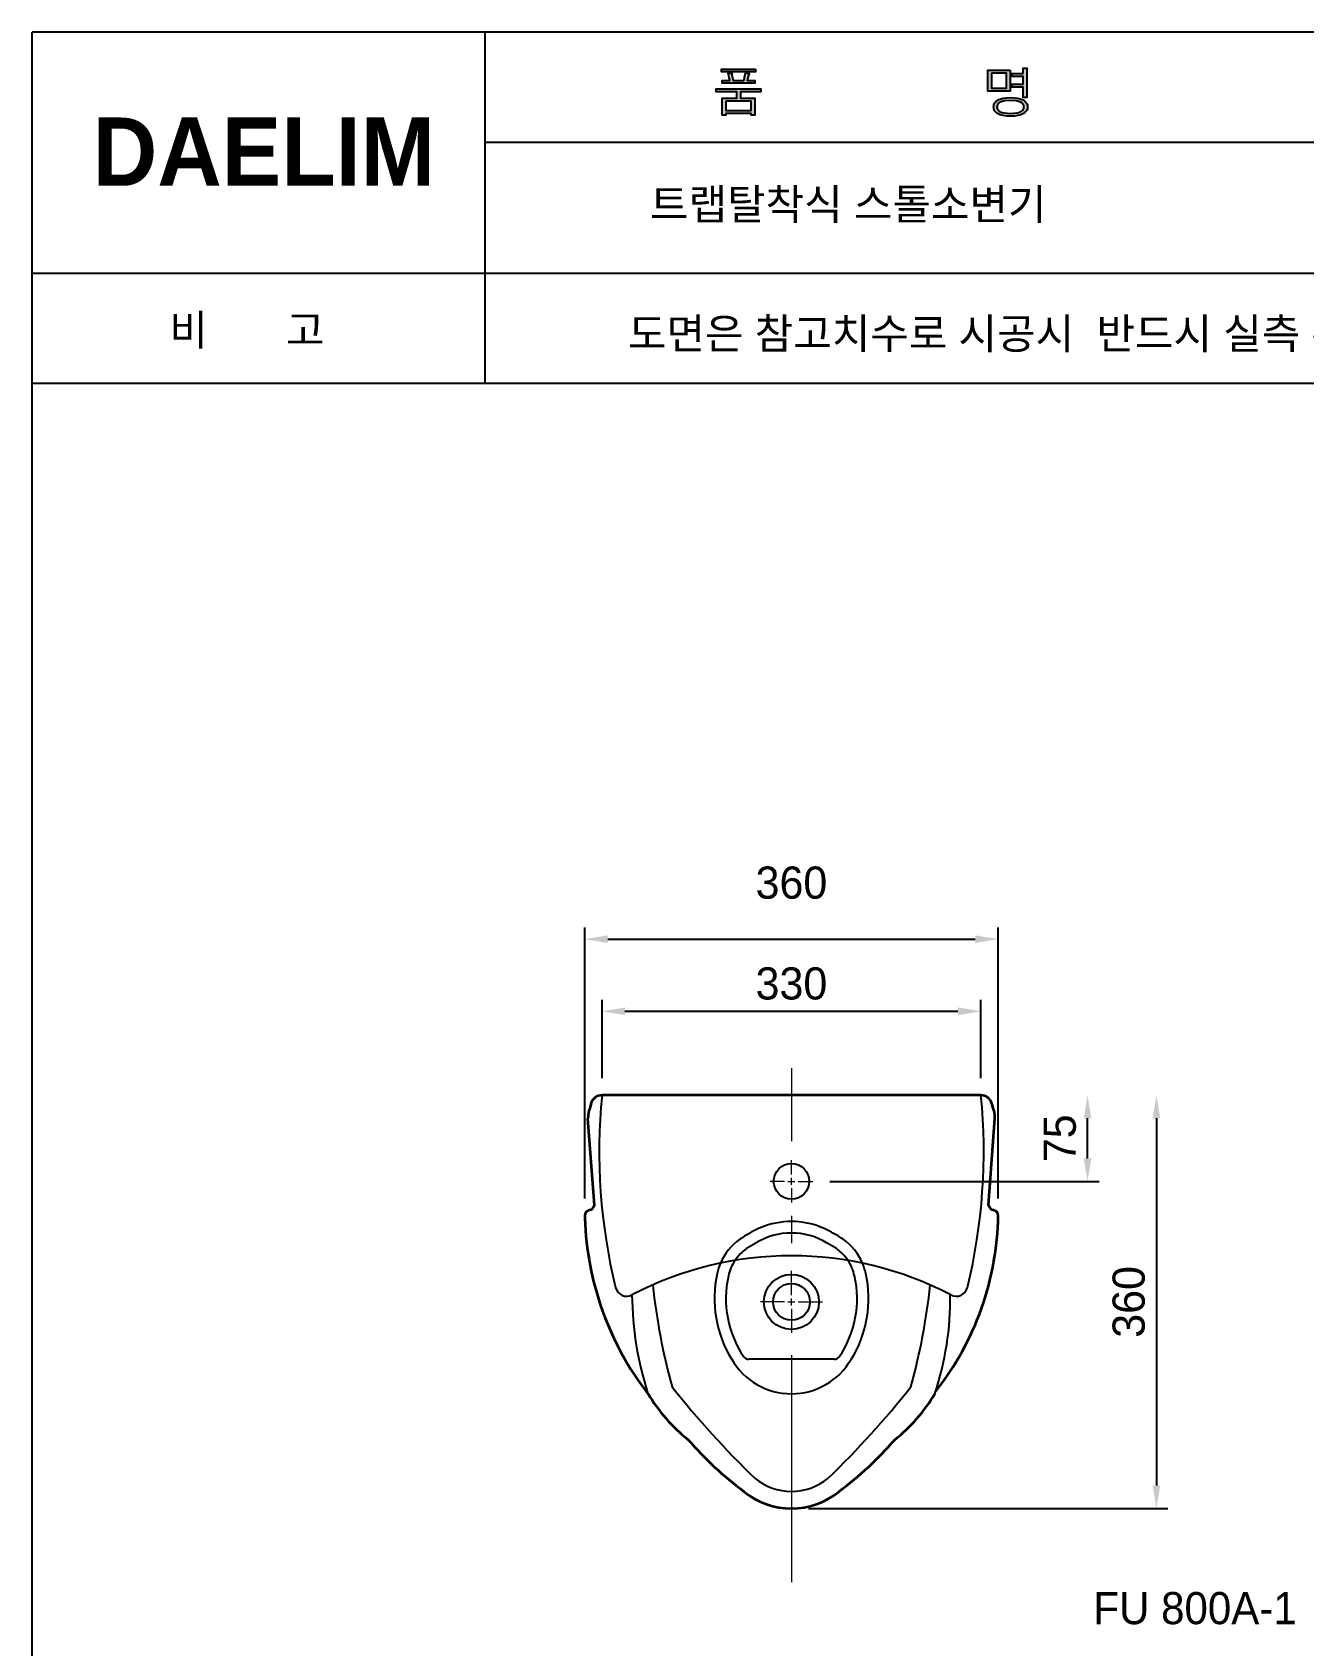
# Model space of a CAD drawing. Header units: millimetres. Extents: x 11000 to 13076, y 64 to 3232.
# Drawn here: x 11000 to 12108, y 1827 to 3232 of the extents above; entities that cross this region are included whole.
import ezdxf
from ezdxf.lldxf.tags import DXFTag

# ---------------------------------------------------------------- set-up
doc = ezdxf.new("R2010")
doc.units = ezdxf.units.MM
doc.header["$LTSCALE"] = 0.2
for name, color, linetype, lineweight in [('AM_6', 94, 'Continuous', 20), ('CEN', 1, 'CENTER', 5), ('DIM', 3, 'Continuous', 15), ('LINE', 7, 'Continuous', 25), ('OUTLINE', 11, 'Continuous', 35)]:
    doc.layers.add(name, color=color, linetype=linetype, lineweight=lineweight)
doc.layers.add('IN', color=7, linetype='HIDDEN')
doc.layers.add('YA', color=7, linetype='Continuous')
doc.styles.add('h', font='HBATANG.TTF', dxfattribs={"height": 28})
doc.styles.add('스타일1', font='txt.shx', dxfattribs={"bigfont": 'ghs.shx'})
tags = doc.linetypes.add('AM_ISO02W050x2', pattern=[3.75, 3, -0.75]).pattern_tags.tags
tags[6:7] = [DXFTag(74, 4), DXFTag(75, 0), DXFTag(340, '0'), DXFTag(46, 1.0), DXFTag(50, 0.0), DXFTag(44, 0.0), DXFTag(45, 0.0)]
tags[4:5] = [DXFTag(74, 4), DXFTag(75, 0), DXFTag(340, '0'), DXFTag(46, 1.0), DXFTag(50, 0.0), DXFTag(44, 0.0), DXFTag(45, 0.0)]
tags = doc.linetypes.add('CENTER', pattern=[50.8, 31.75, -6.35, 6.35, -6.35]).pattern_tags.tags
tags[10:11] = [DXFTag(74, 4), DXFTag(75, 0), DXFTag(340, '0'), DXFTag(46, 1.0), DXFTag(50, 0.0), DXFTag(44, 0.0), DXFTag(45, 0.0)]
tags[8:9] = [DXFTag(74, 4), DXFTag(75, 0), DXFTag(340, '0'), DXFTag(46, 1.0), DXFTag(50, 0.0), DXFTag(44, 0.0), DXFTag(45, 0.0)]
tags[6:7] = [DXFTag(74, 4), DXFTag(75, 0), DXFTag(340, '0'), DXFTag(46, 1.0), DXFTag(50, 0.0), DXFTag(44, 0.0), DXFTag(45, 0.0)]
tags[4:5] = [DXFTag(74, 4), DXFTag(75, 0), DXFTag(340, '0'), DXFTag(46, 1.0), DXFTag(50, 0.0), DXFTag(44, 0.0), DXFTag(45, 0.0)]
tags = doc.linetypes.add('HIDDEN', pattern=[9.525, 6.35, -3.175]).pattern_tags.tags
tags[6:7] = [DXFTag(74, 4), DXFTag(75, 0), DXFTag(340, '0'), DXFTag(46, 1.0), DXFTag(50, 0.0), DXFTag(44, 0.0), DXFTag(45, 0.0)]
tags[4:5] = [DXFTag(74, 4), DXFTag(75, 0), DXFTag(340, '0'), DXFTag(46, 1.0), DXFTag(50, 0.0), DXFTag(44, 0.0), DXFTag(45, 0.0)]
doc.dimstyles.new('SERIM', dxfattribs={"dimscale": 10, "dimtxt": 3, "dimasz": 2, "dimexe": 1, "dimexo": 1.5, "dimgap": 1, "dimtad": 1, "dimtoh": 1, "dimdec": 0, "dimdsep": 46, "dimtxsty": 'h', "dimcen": -0.3, "dimclrt": 2, "dimadec": 0, "dimazin": 0, "dimtfac": 1, "dimtdec": 0, "dimtmove": 1, "dimatfit": 3, "dimfxl": 0, "dimtolj": 1, "dimtzin": 0, "dimarcsym": 0})

# ---------------------------------------------------------------- blocks, each defined once
blk = doc.blocks.new('*D15')
at = {"layer": 'Defpoints', "color": 0}
for p in [(11826.4, 2379.5), (11496.4, 2306.4), (11826.4, 2306.4)]:
    blk.add_point(p, dxfattribs=at)
at = {"layer": 'DIM', "color": 0, "lineweight": -2}
for p, q in [((11496.4, 2321.4), (11496.4, 2389.5)), ((11826.4, 2321.4), (11826.4, 2389.5)), ((11516.4, 2379.5), (11806.4, 2379.5))]:
    blk.add_line(p, q, dxfattribs=at)
at = {"layer": 'DIM', "color": 0}
for points in [[(11516.4, 2382.9), (11516.4, 2376.2), (11496.4, 2379.5)], [(11806.4, 2382.9), (11806.4, 2376.2), (11826.4, 2379.5)]]:
    blk.add_solid(points, dxfattribs=at)
at = {"layer": 'DIM', "color": 0, "insert": (11661.4, 2403.6), "char_height": 28, "attachment_point": 5, "style": 'h'}
blk.add_mtext('\\A1;330', dxfattribs=at)
blk = doc.blocks.new('*D16')
at = {"layer": 'Defpoints', "color": 0}
for p in [(11826.4, 2306.4), (11919.3, 2306.4), (11679.9, 2231.4)]:
    blk.add_point(p, dxfattribs=at)
at = {"layer": 'DIM', "color": 0, "lineweight": -2}
for p, q in [((11919.3, 2251.4), (11919.3, 2286.4)), ((11694.9, 2231.4), (11929.3, 2231.4))]:
    blk.add_line(p, q, dxfattribs=at)
at = {"layer": 'DIM', "color": 0}
for points in [[(11916, 2286.4), (11922.6, 2286.4), (11919.3, 2306.4)], [(11916, 2251.4), (11922.6, 2251.4), (11919.3, 2231.4)]]:
    blk.add_solid(points, dxfattribs=at)
at = {"layer": 'DIM', "color": 0, "insert": (11895.3, 2268.9), "char_height": 28, "attachment_point": 5, "rotation": 90, "style": 'h'}
blk.add_mtext('\\A1;75', dxfattribs=at)
blk = doc.blocks.new('*D17')
at = {"layer": 'Defpoints', "color": 0}
for p in [(11826.4, 2306.4), (11661.4, 1946.4), (11979.3, 1946.4)]:
    blk.add_point(p, dxfattribs=at)
at = {"layer": 'DIM', "color": 0, "lineweight": -2}
for p, q in [((11979.3, 2286.4), (11979.3, 1966.4)), ((11676.4, 1946.4), (11989.3, 1946.4))]:
    blk.add_line(p, q, dxfattribs=at)
at = {"layer": 'DIM', "color": 0}
for points in [[(11976, 2286.4), (11982.6, 2286.4), (11979.3, 2306.4)], [(11976, 1966.4), (11982.6, 1966.4), (11979.3, 1946.4)]]:
    blk.add_solid(points, dxfattribs=at)
at = {"layer": 'DIM', "color": 0, "insert": (11955.3, 2126.4), "char_height": 28, "attachment_point": 5, "rotation": 90, "style": 'h'}
blk.add_mtext('\\A1;360', dxfattribs=at)
blk = doc.blocks.new('*D18')
at = {"layer": 'Defpoints', "color": 0}
for p in [(11841.5, 2442.4), (11481.4, 2201.5), (11841.5, 2201.4)]:
    blk.add_point(p, dxfattribs=at)
at = {"layer": 'DIM', "color": 0, "lineweight": -2}
for p, q in [((11481.4, 2216.5), (11481.4, 2452.4)), ((11841.5, 2216.4), (11841.5, 2452.4)), ((11501.4, 2442.4), (11821.5, 2442.4))]:
    blk.add_line(p, q, dxfattribs=at)
at = {"layer": 'DIM', "color": 0}
for points in [[(11501.4, 2445.7), (11501.4, 2439), (11481.4, 2442.4)], [(11821.5, 2445.7), (11821.5, 2439), (11841.5, 2442.4)]]:
    blk.add_solid(points, dxfattribs=at)
at = {"layer": 'DIM', "color": 0, "insert": (11661.4, 2491.4), "char_height": 28, "attachment_point": 5, "style": 'h'}
blk.add_mtext('\\A1;360', dxfattribs=at)

msp = doc.modelspace()

# ---------------------------------------------------------------- hatches: boundary and pattern name
at = {"linetype": 'AM_ISO02W050x2'}
h = msp.add_hatch(color=256, dxfattribs=at)
h.dxf.hatch_style = 1
h.paths.add_polyline_path([(11630.1, 3200.1), (11630.1, 3197.7), (11600.5, 3197.7), (11600.5, 3200.1)])
h = msp.add_hatch(color=256, dxfattribs=at)
h.dxf.hatch_style = 1
h.paths.add_polyline_path([(11609.8, 3196.4), (11609.8, 3196.4), (11609.8, 3196.3), (11609.8, 3196.3), (11609.8, 3196.3), (11609.9, 3196.3), (11609.9, 3196.2), (11609.9, 3196.2), (11609.8, 3196.2), (11609.8, 3196.1), (11609.8, 3196), (11609.7, 3195.9), (11609.6, 3195.5), (11609.5, 3195.4), (11609.5, 3195.2), (11609.5, 3195.1), (11609.5, 3195), (11610.7, 3190.3), (11619.9, 3190.3), (11621.4, 3196.8), (11623.8, 3196.4), (11624.5, 3196.2), (11624.7, 3196.2), (11624.8, 3196.1), (11624.8, 3196.1), (11624.8, 3196.1), (11624.8, 3196.1), (11624.8, 3196.1), (11624.8, 3196), (11624.8, 3196), (11624.8, 3196), (11624.8, 3196), (11624.8, 3195.9), (11624.8, 3195.9), (11624.7, 3195.8), (11624.6, 3195.6), (11624.3, 3195.3), (11624.2, 3195.1), (11624.1, 3195), (11624.1, 3194.8), (11624, 3194.7), (11622.8, 3190.3), (11629.4, 3190.3), (11629.4, 3187.9), (11601.2, 3187.9), (11601.2, 3190.3), (11607.7, 3190.3), (11606.3, 3196.5), (11608.5, 3196.5), (11609.3, 3196.5), (11609.6, 3196.4), (11609.7, 3196.4), (11609.8, 3196.4)])
h = msp.add_hatch(color=256, dxfattribs=at)
h.dxf.hatch_style = 1
h.paths.add_polyline_path([(11851.8, 3181), (11851.8, 3199.3), (11832.5, 3199.3), (11832.5, 3181)])
h.paths.add_polyline_path([(11835.6, 3183.6), (11835.6, 3196.7), (11848.7, 3196.7), (11848.7, 3183.6)], flags=16)
h = msp.add_hatch(color=256, dxfattribs=at)
h.dxf.hatch_style = 1
h.paths.add_polyline_path([(11853.3, 3184.4), (11863.2, 3184.4), (11863.2, 3175.4), (11866.3, 3175.4), (11866.3, 3199.7), (11866.3, 3200.1), (11866.5, 3200.4), (11866.6, 3200.6), (11866.6, 3200.7), (11866.6, 3200.8), (11866.6, 3200.8), (11866.6, 3200.8), (11866.6, 3200.8), (11866.6, 3200.9), (11866.6, 3200.9), (11866.6, 3200.9), (11866.6, 3200.9), (11866.6, 3200.9), (11866.6, 3200.9), (11866.6, 3200.9), (11866.5, 3200.9), (11866.5, 3201), (11866.4, 3201), (11866.3, 3201), (11866, 3201.1), (11865.6, 3201.1), (11863.2, 3201.1), (11863.2, 3196.2), (11853.3, 3196.2), (11853.3, 3193.6), (11863.2, 3193.6), (11863.2, 3187), (11853.3, 3187)])
h = msp.add_hatch(color=256, dxfattribs=at)
h.dxf.hatch_style = 1
h.paths.add_polyline_path([(11616.9, 3180.4), (11634.8, 3180.4), (11634.8, 3182.9), (11595.8, 3182.9), (11595.8, 3180.4), (11613.8, 3180.4), (11613.8, 3174.9), (11601.2, 3174.9), (11601.2, 3160.1), (11604.3, 3160.1), (11604.3, 3161.4), (11626.4, 3161.4), (11626.4, 3160.1), (11629.5, 3160.1), (11629.5, 3174.9), (11616.9, 3174.9)])
h.paths.add_polyline_path([(11626.4, 3172.3), (11626.4, 3164), (11604.3, 3164), (11604.3, 3172.3)], flags=16)
h = msp.add_hatch(color=256, dxfattribs=at)
h.dxf.hatch_style = 1
h.paths.add_polyline_path([(11848.9, 3175.2), (11845.8, 3174.8), (11843.3, 3174.1), (11842.1, 3173.6), (11841.1, 3173.1), (11840.3, 3172.5), (11839.5, 3171.9), (11838.9, 3171.2), (11838.4, 3170.5), (11838, 3169.7), (11837.7, 3168.9), (11837.6, 3168.1), (11837.5, 3167.1), (11837.6, 3166.3), (11837.7, 3165.4), (11838, 3164.6), (11838.4, 3163.9), (11838.9, 3163.2), (11839.5, 3162.5), (11840.3, 3161.9), (11841.1, 3161.4), (11842.1, 3160.8), (11843.3, 3160.4), (11845.8, 3159.6), (11848.9, 3159.2), (11852.3, 3159.1), (11855.7, 3159.2), (11858.7, 3159.6), (11861.3, 3160.4), (11862.4, 3160.8), (11863.4, 3161.4), (11864.3, 3161.9), (11865, 3162.5), (11865.7, 3163.2), (11866.2, 3163.9), (11866.6, 3164.6), (11866.9, 3165.4), (11867, 3166.3), (11867.1, 3167.1), (11867, 3168.1), (11866.9, 3168.9), (11866.6, 3169.7), (11866.2, 3170.5), (11865.7, 3171.2), (11865, 3171.9), (11864.3, 3172.5), (11863.4, 3173.1), (11862.4, 3173.6), (11861.3, 3174.1), (11858.7, 3174.8), (11855.7, 3175.2), (11852.3, 3175.4)])
h.paths.add_polyline_path([(11861, 3171.4), (11861.7, 3171), (11862.2, 3170.6), (11862.7, 3170.1), (11863.2, 3169.6), (11863.5, 3169.1), (11863.7, 3168.5), (11863.8, 3167.8), (11863.9, 3167.1), (11863.8, 3166.5), (11863.7, 3165.9), (11863.5, 3165.3), (11863.2, 3164.8), (11862.7, 3164.3), (11862.2, 3163.8), (11861.7, 3163.4), (11861, 3163), (11859.3, 3162.4), (11857.3, 3162), (11852.2, 3161.6), (11847, 3162), (11844.9, 3162.4), (11843.3, 3163), (11842.6, 3163.4), (11842.1, 3163.8), (11841.6, 3164.3), (11841.2, 3164.8), (11840.8, 3165.3), (11840.6, 3165.9), (11840.5, 3166.5), (11840.4, 3167.1), (11840.5, 3167.8), (11840.6, 3168.5), (11840.8, 3169.1), (11841.2, 3169.6), (11841.6, 3170.1), (11842.1, 3170.6), (11842.6, 3171), (11843.3, 3171.4), (11845, 3172), (11847, 3172.5), (11852.2, 3172.8), (11857.3, 3172.5), (11859.3, 3172)], flags=16)

# ---------------------------------------------------------------- linework, layer by layer
at = {"layer": 'CEN', "color": 0}
for p, q in [((11661.4, 2329.9), (11661.4, 2266.3)), ((11661.4, 2237.4), (11661.4, 2249.9)), ((11655.4, 2231.4), (11642.9, 2231.4)), ((11658.4, 2231.4), (11664.4, 2231.4)), ((11661.4, 2228.4), (11661.4, 2234.4)), ((11661.4, 2225.4), (11661.4, 2212.9)), ((11667.4, 2231.4), (11679.9, 2231.4)), ((11661.4, 2201.5), (11661.4, 2177.6)), ((11661.4, 2132.4), (11661.4, 2153.4)), ((11655.4, 2126.4), (11634.4, 2126.4)), ((11658.4, 2126.4), (11664.4, 2126.4)), ((11661.4, 2123.4), (11661.4, 2129.4)), ((11667.4, 2126.4), (11688.4, 2126.4)), ((11661.4, 2120.4), (11661.4, 2099.4)), ((11661.4, 2080), (11661.4, 1882.4))]:
    msp.add_line(p, q, dxfattribs=at)
at = {"layer": 'DIM', "color": 0}
msp.add_arc((11661.4, 2106.4), 50, 209.8075, 210, dxfattribs=at)
at = {"layer": 'IN', "color": 0}
for centre, radius, start, end in [((11661.4, 2126.4), 70, 67.482, 112.518), ((11645.5, 2140.3), 50, 125.5304, 156.6007), ((11657.2, 2124), 70, 116.9946, 125.5304), ((11661.4, 2126.4), 70, 112.518, 121.0027), ((11661.4, 2126.4), 60, 58.6631, 121.3369), ((11661.4, 2126.4), 70, 58.9973, 67.482), ((11665.7, 2124), 70, 54.4696, 63.0054), ((11677.3, 2140.3), 50, 23.3993, 54.4696), ((11645.5, 2140.3), 40, 125.5304, 146.2286), ((11657.2, 2124), 60, 116.6604, 125.5304), ((11665.7, 2124), 60, 54.4696, 63.3396), ((11677.3, 2140.3), 40, 33.7714, 54.4696)]:
    msp.add_arc(centre, radius, start, end, dxfattribs=at)
at = {"layer": 'LINE', "color": 0}
msp.add_line((11698.8, 2076.4), (11624.1, 2076.4), dxfattribs=at)
for centre, radius in [((11661.4, 2231.4), 15.5), ((11661.4, 2126.4), 24), ((11661.4, 2126.4), 16)]:
    msp.add_circle(centre, radius, dxfattribs=at)
for centre, radius, start, end in [((11994, 2257.2), 500, 174.3575, 193.6787), ((11328.9, 2257.2), 500, 346.3213, 5.6425), ((11661.4, 1866.6), 300, 62.4202, 117.5798), ((11694.3, 2129.3), 100, 167.3307, 211.9626), ((11645.5, 2140.3), 50, 156.6007, 167.3307), ((11645.5, 2140.3), 40, 146.2286, 167.3307), ((11677.3, 2140.3), 40, 12.6693, 33.7714), ((11628.6, 2129.3), 100, 328.0374, 12.6693), ((11677.3, 2140.3), 50, 12.6693, 23.3993), ((11517.9, 2141.3), 10, 193.6787, 297.5798), ((12097.4, 2201.5), 560.1, 186.1922, 195.4461), ((11694.3, 2129.3), 90, 167.3307, 214.33), ((11628.6, 2129.3), 90, 325.67, 12.6693), ((11225.5, 2201.5), 560.1, 344.5539, 353.8078), ((11805, 2141.3), 10, 242.4202, 346.3213), ((11815.9, 2135.6), 293.4, 180.6202, 197.7142), ((11529.8, 2130.3), 270, 341.8868, 0.5167), ((11661.4, 2106.4), 50, 330, 330.1925), ((11661.4, 2106.4), 60, 210, 330), ((11624.1, 2081.4), 5, 214.33, 270), ((11698.8, 2081.4), 5, 270, 325.67), ((12170.2, 2535.1), 780, 218.2336, 226.1152), ((11152.7, 2535.1), 780, 313.8848, 321.7664), ((11661.4, 2011.4), 50, 230.2849, 309.7151)]:
    msp.add_arc(centre, radius, start, end, dxfattribs=at)
at = {"layer": 'OUTLINE', "color": 0}
for p, q in [((11826.4, 2306.4), (11496.4, 2306.4)), ((11489.9, 2210.8), (11484.2, 2286.2)), ((11833, 2210.8), (11838.7, 2286.2)), ((11481.4, 2201.9), (11481.4, 2199.3))]:
    msp.add_line(p, q, dxfattribs=at)
for centre, radius, start, end in [((11496.4, 2296.4), 10, 90, 163.681), ((11826.4, 2296.4), 10, 16.319, 90), ((11509.2, 2286.2), 25, 164.9098, 180), ((11789.2, 2210.7), 315, 163.681, 164.9098), ((11533.7, 2210.7), 315, 15.0902, 16.319), ((11813.7, 2286.2), 25, 0, 15.0902), ((11486.4, 2201.5), 5, 98.5629, 180.3191), ((11484.9, 2211.4), 5, 278.5629, 352.9995), ((11838, 2211.4), 5, 187.0005, 261.4371), ((11836.5, 2201.5), 5, 359.6809, 81.4371), ((11745, 2207.7), 263.7, 181.8289, 217.7274), ((11588.3, 2205.4), 253.2, 321.7699, 359.1124), ((11662.8, 2121.6), 147, 210.7736, 231.5983), ((11660.1, 2121.6), 147, 308.4017, 329.2264), ((11798.6, 2202.4), 300, 220.7958, 233.4527), ((11524.3, 2202.4), 300, 306.5473, 319.2042), ((11661.4, 2011.4), 65, 230.2849, 309.7151)]:
    msp.add_arc(centre, radius, start, end, dxfattribs=at)
at = {"layer": 'YA', "color": 7}
for p, q in [((13076.2, 3232.2), (11000.2, 3232.2)), ((11000.2, 2162), (11000.2, 3232.2)), ((11394.6, 2926.2), (11394.6, 3232.2)), ((13076.2, 3136.2), (11394.6, 3136.2)), ((13076.2, 3022.2), (11000.2, 3022.2)), ((13076.2, 2926.2), (11000.2, 2926.2)), ((13076.2, 2926.2), (11000.2, 2926.2)), ((11000.2, 64.2), (11000.2, 2162))]:
    msp.add_line(p, q, dxfattribs=at)
for points in [[(11630.1, 3200.1), (11630.1, 3197.7), (11600.5, 3197.7), (11600.5, 3200.1), (11630.1, 3200.1)], [(11609.8, 3196.4), (11609.8, 3196.4), (11609.8, 3196.3), (11609.8, 3196.3), (11609.8, 3196.3), (11609.9, 3196.3), (11609.9, 3196.2), (11609.9, 3196.2), (11609.8, 3196.2), (11609.8, 3196.1), (11609.8, 3196), (11609.7, 3195.9), (11609.6, 3195.5), (11609.5, 3195.4), (11609.5, 3195.2), (11609.5, 3195.1), (11609.5, 3195), (11610.7, 3190.3), (11619.9, 3190.3), (11621.4, 3196.8), (11623.8, 3196.4), (11624.5, 3196.2), (11624.7, 3196.2), (11624.8, 3196.1), (11624.8, 3196.1), (11624.8, 3196.1), (11624.8, 3196.1), (11624.8, 3196.1), (11624.8, 3196), (11624.8, 3196), (11624.8, 3196), (11624.8, 3196), (11624.8, 3195.9), (11624.8, 3195.9), (11624.7, 3195.8), (11624.6, 3195.6), (11624.3, 3195.3), (11624.2, 3195.1), (11624.1, 3195), (11624.1, 3194.8), (11624, 3194.7), (11622.8, 3190.3), (11629.4, 3190.3), (11629.4, 3187.9), (11601.2, 3187.9), (11601.2, 3190.3), (11607.7, 3190.3), (11606.3, 3196.5), (11608.5, 3196.5), (11609.3, 3196.5), (11609.6, 3196.4), (11609.7, 3196.4), (11609.8, 3196.4), (11609.8, 3196.4)], [(11851.8, 3199.3), (11851.8, 3181), (11832.5, 3181), (11832.5, 3199.3), (11851.8, 3199.3)], [(11835.6, 3196.7), (11835.6, 3183.6), (11848.7, 3183.6), (11848.7, 3196.7), (11835.6, 3196.7)], [(11863.2, 3196.2), (11863.2, 3201.1), (11865.6, 3201.1), (11866, 3201.1), (11866.3, 3201), (11866.4, 3201), (11866.5, 3201), (11866.5, 3200.9), (11866.6, 3200.9), (11866.6, 3200.9), (11866.6, 3200.9), (11866.6, 3200.9), (11866.6, 3200.9), (11866.6, 3200.9), (11866.6, 3200.9), (11866.6, 3200.8), (11866.6, 3200.8), (11866.6, 3200.8), (11866.6, 3200.8), (11866.6, 3200.7), (11866.6, 3200.6), (11866.5, 3200.4), (11866.3, 3200.1), (11866.3, 3199.7), (11866.3, 3175.4), (11863.2, 3175.4), (11863.2, 3184.4), (11853.3, 3184.4), (11853.3, 3187), (11863.2, 3187), (11863.2, 3193.6), (11853.3, 3193.6), (11853.3, 3196.2), (11863.2, 3196.2)], [(11634.8, 3180.4), (11616.9, 3180.4), (11616.9, 3174.9), (11629.5, 3174.9), (11629.5, 3160.1), (11626.4, 3160.1), (11626.4, 3161.4), (11604.3, 3161.4), (11604.3, 3160.1), (11601.2, 3160.1), (11601.2, 3174.9), (11613.8, 3174.9), (11613.8, 3180.4), (11595.8, 3180.4), (11595.8, 3182.9), (11634.8, 3182.9), (11634.8, 3180.4)], [(11604.3, 3172.3), (11604.3, 3164), (11626.4, 3164), (11626.4, 3172.3), (11604.3, 3172.3)], [(11863.4, 3173.1), (11864.3, 3172.5), (11865, 3171.9), (11865.7, 3171.2), (11866.2, 3170.5), (11866.6, 3169.7), (11866.9, 3168.9), (11867, 3168.1), (11867.1, 3167.1), (11867, 3166.3), (11866.9, 3165.4), (11866.6, 3164.6), (11866.2, 3163.9), (11865.7, 3163.2), (11865, 3162.5), (11864.3, 3161.9), (11863.4, 3161.4), (11862.4, 3160.8), (11861.3, 3160.4), (11858.7, 3159.6), (11855.7, 3159.2), (11852.3, 3159.1), (11848.9, 3159.2), (11845.8, 3159.6), (11843.3, 3160.4), (11842.1, 3160.8), (11841.1, 3161.4), (11840.3, 3161.9), (11839.5, 3162.5), (11838.9, 3163.2), (11838.4, 3163.9), (11838, 3164.6), (11837.7, 3165.4), (11837.6, 3166.3), (11837.5, 3167.1), (11837.6, 3168.1), (11837.7, 3168.9), (11838, 3169.7), (11838.4, 3170.5), (11838.9, 3171.2), (11839.5, 3171.9), (11840.3, 3172.5), (11841.1, 3173.1), (11842.1, 3173.6), (11843.3, 3174.1), (11845.8, 3174.8), (11848.9, 3175.2), (11852.3, 3175.4), (11855.7, 3175.2), (11858.7, 3174.8), (11861.3, 3174.1), (11862.4, 3173.6), (11863.4, 3173.1)], [(11843.3, 3171.4), (11842.6, 3171), (11842.1, 3170.6), (11841.6, 3170.1), (11841.2, 3169.6), (11840.8, 3169.1), (11840.6, 3168.5), (11840.5, 3167.8), (11840.4, 3167.1), (11840.5, 3166.5), (11840.6, 3165.9), (11840.8, 3165.3), (11841.2, 3164.8), (11841.6, 3164.3), (11842.1, 3163.8), (11842.6, 3163.4), (11843.3, 3163), (11844.9, 3162.4), (11847, 3162), (11852.2, 3161.6), (11857.3, 3162), (11859.3, 3162.4), (11861, 3163), (11861.7, 3163.4), (11862.2, 3163.8), (11862.7, 3164.3), (11863.2, 3164.8), (11863.5, 3165.3), (11863.7, 3165.9), (11863.8, 3166.5), (11863.9, 3167.1), (11863.8, 3167.8), (11863.7, 3168.5), (11863.5, 3169.1), (11863.2, 3169.6), (11862.7, 3170.1), (11862.2, 3170.6), (11861.7, 3171), (11861, 3171.4), (11859.3, 3172), (11857.3, 3172.5), (11852.2, 3172.8), (11847, 3172.5), (11845, 3172), (11843.3, 3171.4)]]:
    msp.add_lwpolyline(points, dxfattribs=at)

# ---------------------------------------------------------------- texts
at = {"layer": 'AM_6', "color": 0, "insert": (11895.3, 1873.7), "char_height": 40, "width": 387.614, "attachment_point": 1, "style": 'h'}
msp.add_mtext('{\\fGulim|b0|i0|c129|p50;  \\H0.7x;FU 800A-1}', dxfattribs=at)
at = {"layer": 'DIM', "color": 0, "insert": (11516.2, 3095.8), "char_height": 33.819, "width": 702.697, "attachment_point": 1, "style": '스타일1'}
msp.add_mtext('{\\fGulim|b0|i0|c129|p50; \\H0.79087x; 트랩탈착식 스톨소변기}', dxfattribs=at)
at = {"layer": 'DIM', "color": 0, "char_height": 26.746, "attachment_point": 1, "style": '스타일1'}
for s, insert in [('{\\fGulim|b0|i0|c129|p50;비       고}', (11119.6, 2986.2)), ('{\\fGulim|b0|i0|c129|p50;도면은 참고치수로 시공시  반드시 실측 확인 후 설치바람 }', (11519, 2983.2))]:
    msp.add_mtext(s, dxfattribs=dict(at, insert=insert))
at = {"layer": 'YA', "color": 7, "insert": (11052.9, 3158), "char_height": 59.437, "width": 290.871, "attachment_point": 1, "style": 'h'}
msp.add_mtext('{\\fHYGraphic-Medium|b1|i0|c129|p18;DAELIM}', dxfattribs=at)

# ---------------------------------------------------------------- dimensions: what is measured, and where the dimension line sits
at = {"layer": 'DIM', "color": 0}
dim = msp.add_linear_dim(base=(11841.5, 2442.4), p1=(11481.4, 2201.5), p2=(11841.5, 2201.4), dimstyle='SERIM', override={"dimtxt": 5, "dimtxsty": 'h', "dimclrt": 0}, dxfattribs=at)
dim.commit()
dim.dimension.update_dxf_attribs({"geometry": '*D18', "text_midpoint": (11661.4, 2467.4), "dimtype": 160})
dim = msp.add_linear_dim(base=(11826.4, 2379.5), p1=(11496.4, 2306.4), p2=(11826.4, 2306.4), dimstyle='SERIM', override={"dimtxt": 5, "dimtxsty": 'h', "dimclrt": 0}, dxfattribs=at)
dim.commit()
dim.dimension.update_dxf_attribs({"geometry": '*D15', "text_midpoint": (11661.4, 2403.6)})
for base, p1, p2, override, picture, middle in [((11979.3, 1946.4), (11826.4, 2306.4), (11661.4, 1946.4), {"dimtxt": 5, "dimtxsty": 'h', "dimse1": 1, "dimclrt": 0}, '*D17', (11955.3, 2126.4)), ((11919.3, 2306.4), (11679.9, 2231.4), (11826.4, 2306.4), {"dimtxt": 5, "dimtxsty": 'h', "dimse1": 0, "dimse2": 1, "dimclrt": 0}, '*D16', (11895.3, 2268.9))]:
    dim = msp.add_linear_dim(base=base, p1=p1, p2=p2, angle=90, dimstyle='SERIM', override=override, dxfattribs=at)
    dim.commit()
    dim.dimension.update_dxf_attribs({"geometry": picture, "text_midpoint": middle})

doc.saveas('drawing.dxf')
